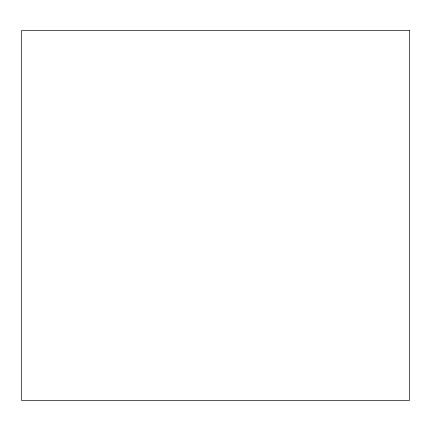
<?xml version="1.0" encoding="UTF-8"?>
<svg xmlns="http://www.w3.org/2000/svg" width="431" height="431" viewBox="0 0 431 431"><rect width="100%" height="100%" fill="white"/><g stroke="black" fill="none" stroke-linecap="round" stroke-linejoin="round"><path stroke-width="0.65" d="M409.45 30.574L21.55 30.574L21.55 400.426L409.45 400.426L409.45 30.574"/></g></svg>
